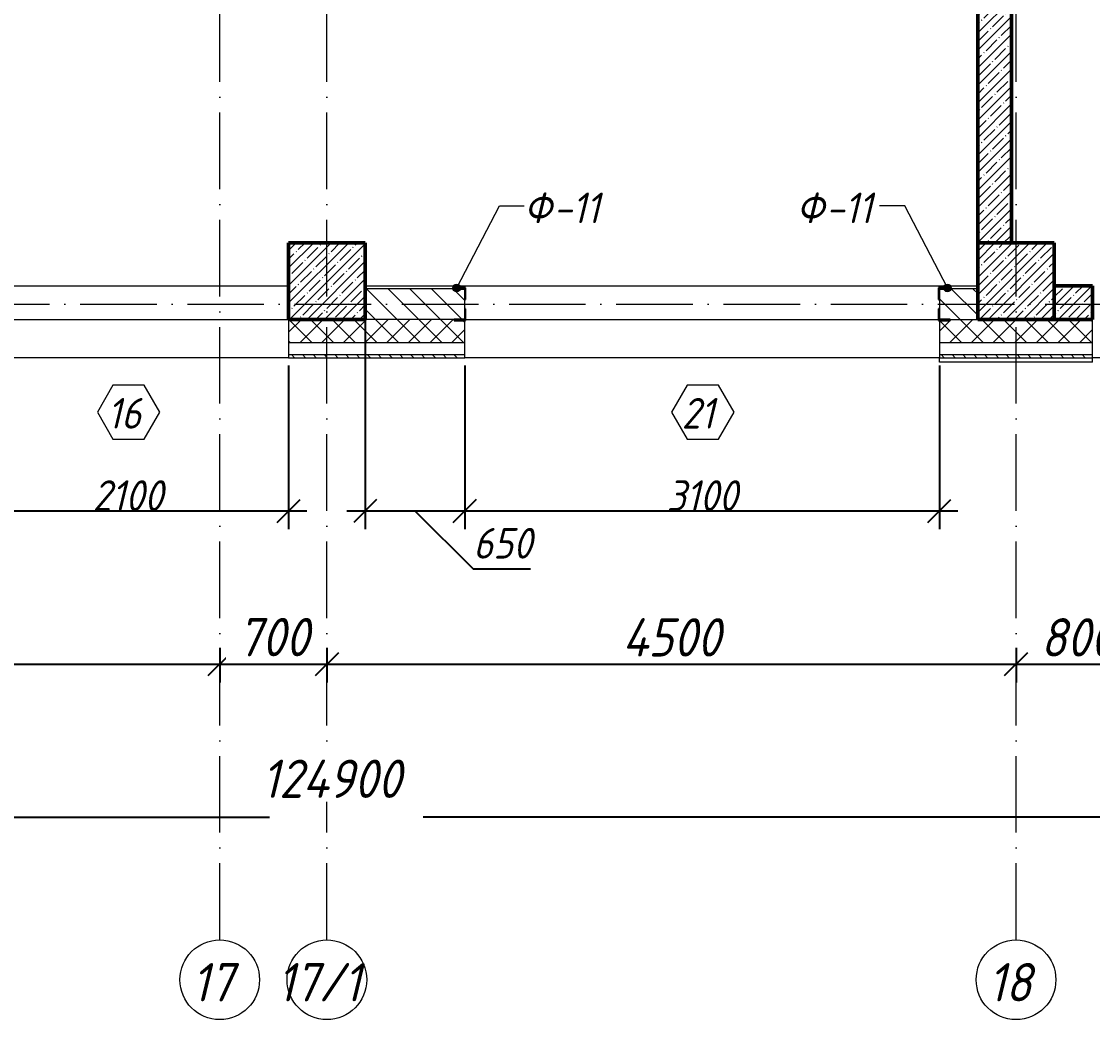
# Model space of a CAD drawing. Header units: millimetres. Extents: x -6064 to 178764, y -5836 to 29924.
# Drawn here: x 59165 to 66160, y -4670 to 1845 of the extents above; entities that cross this region are included whole.
import ezdxf

# ---------------------------------------------------------------- set-up
doc = ezdxf.new("R2010")
doc.units = ezdxf.units.MM
doc.linetypes.add('50_200_ШТРИХ_1Т_ш5_п1_п1_', pattern=[700, 500, -100, 0, -100])
doc.layers.add('A-ANNO-DIMS', color=7, linetype='Continuous')
for name, color, linetype, lineweight in [('A-GENM-1', 7, 'Continuous', 25), ('A-GENM-IDEN', 7, 'Continuous', 9), ('A-GLAZ-IDEN', 7, 'Continuous', 9), ('A-WALL-3', 7, 'Continuous', 50), ('A-WALL-4', 7, 'Continuous', 9), ('A-WALL-FNSH-1', 7, 'Continuous', 9), ('A-WALL-PATT-1', 7, 'Continuous', 5), ('I-WALL', 7, 'Continuous', 5), ('S-COLS-1', 7, 'Continuous', 5), ('S-COLS-2', 7, 'Continuous', 50), ('Оси', 7, 'Continuous', 9), ('Оси-1', 7, '50_200_ШТРИХ_1Т_ш5_п1_п1_', 9)]:
    doc.layers.add(name, color=color, linetype=linetype, lineweight=lineweight)
doc.layers.add('A-WALL-1', color=7, linetype='Continuous', lineweight=13, true_color=0xce0000)
doc.layers.add('A-WALL-PATT-2', color=7, linetype='Continuous', lineweight=5, true_color=0xce0000)
doc.styles.add('ISOCPEUR_I', font='isocpeui.ttf', dxfattribs={"width": 0.9, "height": 250})
doc.styles.add('ISOCPEUR_I_2', font='isocpeui.ttf', dxfattribs={"width": 0.9, "height": 200})
doc.dimstyles.new('ISO-2_0_0_9К_СРЕДНИЙ', dxfattribs={"dimscale": 304.8, "dimtxt": 199.196235, "dimasz": 0.492126, "dimexe": 0.393701, "dimexo": 0, "dimgap": 0, "dimtad": 1, "dimdec": 0, "dimzin": 0, "dimdsep": 46, "dimtxsty": 'ISOCPEUR_I_2', "dimblk1": 'OBLIQUE', "dimblk2": 'OBLIQUE', "dimsah": 1, "dimcen": 0.09, "dimdle": 0.393701, "dimazin": 0, "dimtfac": 1, "dimtdec": 4, "dimtix": 1, "dimtmove": 1, "dimatfit": 3, "dimfxl": 1, "dimtvp": 1, "dimtolj": 1, "dimtzin": 0, "dimarcsym": 2})
doc.dimstyles.new('ISO-2_0_0_9К_СРЕДНИЙ_2', dxfattribs={"dimscale": 304.8, "dimtxt": 199.196235, "dimasz": 0.492126, "dimexe": 0.393701, "dimexo": 0, "dimgap": 0, "dimtad": 1, "dimdec": 0, "dimzin": 0, "dimdsep": 46, "dimtxsty": 'ISOCPEUR_I_2', "dimblk1": 'OBLIQUE', "dimblk2": 'OBLIQUE', "dimsah": 1, "dimcen": 0.09, "dimdle": 0.393701, "dimazin": 0, "dimtfac": 1, "dimtdec": 4, "dimtix": 1, "dimtmove": 0, "dimatfit": 3, "dimfxl": 1, "dimtvp": 1, "dimtolj": 1, "dimtzin": 0, "dimarcsym": 2})
doc.dimstyles.new('ISO-2_5_0_9К_БОЛЬШОЙ__с_подложкой_', dxfattribs={"dimscale": 304.8, "dimtxt": 248.995294, "dimasz": 0.492126, "dimexe": 0.393701, "dimexo": 0, "dimgap": 0.164042, "dimtad": 1, "dimdec": 0, "dimzin": 0, "dimdsep": 46, "dimtxsty": 'ISOCPEUR_I', "dimblk1": 'OBLIQUE', "dimblk2": 'OBLIQUE', "dimsah": 1, "dimcen": 0.09, "dimdle": 0.393701, "dimazin": 0, "dimtfac": 1, "dimtdec": 4, "dimtix": 1, "dimtmove": 0, "dimatfit": 3, "dimfxl": 1, "dimtvp": 1, "dimtfill": 1, "dimtolj": 1, "dimtzin": 0, "dimarcsym": 2})
doc.dimstyles.new('ISO-2_5_0_9К_БОЛЬШОЙ__с_подложкой__2', dxfattribs={"dimscale": 304.8, "dimtxt": 248.995294, "dimasz": 0.492126, "dimexe": 0.393701, "dimexo": 0, "dimgap": 0.164042, "dimtad": 1, "dimdec": 0, "dimzin": 0, "dimdsep": 46, "dimtxsty": 'ISOCPEUR_I', "dimblk1": 'OBLIQUE', "dimblk2": 'OBLIQUE', "dimsah": 1, "dimcen": 0.09, "dimdle": 0.393701, "dimazin": 0, "dimtfac": 1, "dimtdec": 4, "dimtix": 1, "dimtmove": 2, "dimatfit": 3, "dimfxl": 1, "dimtvp": 1, "dimtfill": 1, "dimtolj": 1, "dimtzin": 0, "dimarcsym": 2})
pattern_1 = [(45, (0, 0), (-57.02463, 57.02463), []), (45, (57.025, 0), (-57.02463, 57.02463), [100.806, -20.161, 3.353, -16.808])]
pattern_2 = [(135, (0, 0), (-35.35534, -35.35534), [])]
pattern_3 = [(45, (0, 0), (-70.71068, 70.71068), []), (135, (0, 0), (-70.71068, -70.71068), [])]

# ---------------------------------------------------------------- blocks, each defined once
blk = doc.blocks.new('Фахверк_СКБ_Уголок - Ф-11_200х2500 h-28441216-АР1_1_Кладочный план 2 этажа')
at = {"layer": 'A-GENM-1'}
for p, q in [((200, 156), (125, 156)), ((125, 156), (125, 81)), ((131, 81), (131, 150)), ((131, 150), (200, 150)), ((200, 150), (200, 156)), ((125, 81), (131, 81)), ((131, 19), (125, 19)), ((125, 19), (125, -56)), ((131, -50), (131, 19)), ((125, -56), (200, -56)), ((200, -50), (131, -50)), ((200, -56), (200, -50))]:
    blk.add_line(p, q, dxfattribs=at)
blk = doc.blocks.new('Ось сетки - Круг_Ø6_00__ISO-2_5_0_9K_ кружки поменьше-23056867-АР1_1_Кладочный план 2 этажа')
at = {"layer": 'Оси'}
blk.add_circle((0, 0), 2.6, dxfattribs=at)
blk = doc.blocks.new('_Oblique')
at = {"color": 0, "linetype": 'ByBlock', "lineweight": -2}
blk.add_line((-0.5, -0.5), (0.5, 0.5), dxfattribs=at)
blk = doc.blocks.new('DIMBLOCK92-АР1_1_Кладочный план 2 этажа')
at = {"layer": 'A-ANNO-DIMS', "color": 0, "lineweight": -2, "transparency": 16777216}
for p, q in [((58810, -400), (58810, -1470)), ((60910, -400), (60910, -1470)), ((58690, -1350), (61030, -1350))]:
    blk.add_line(p, q, dxfattribs=at)
at = {"layer": 'Defpoints', "color": 0, "transparency": 16777216}
for p in [(58810, -400), (60910, -400), (60910, -1350)]:
    blk.add_point(p, dxfattribs=at)
at = {"layer": 'A-ANNO-DIMS', "color": 0, "lineweight": -2, "transparency": 16777216, "xscale": 150, "yscale": 150, "zscale": 150, "rotation": 180}
blk.add_blockref('_Oblique', (58810, -1350), dxfattribs=at)
at = {"layer": 'A-ANNO-DIMS', "color": 0, "lineweight": -2, "transparency": 16777216, "xscale": 150, "yscale": 150, "zscale": 150}
blk.add_blockref('_Oblique', (60910, -1350), dxfattribs=at)
at = {"layer": 'A-ANNO-DIMS', "color": 0, "transparency": 16777216, "insert": (59860, -1250), "char_height": 200, "width": 560.814, "attachment_point": 5, "style": 'ISOCPEUR_I_2'}
blk.add_mtext('\\A1;2100', dxfattribs=at)
blk = doc.blocks.new('DIMBLOCK93-АР1_1_Кладочный план 2 этажа')
at = {"layer": 'A-ANNO-DIMS', "color": 0, "lineweight": -2, "transparency": 16777216}
for p, q in [((61410, -100), (61410, -1470)), ((62060, -400), (62060, -1470)), ((61290, -1350), (62180, -1350)), ((61735, -1350), (62115, -1727.5)), ((62115, -1727.5), (62489.1, -1727.5))]:
    blk.add_line(p, q, dxfattribs=at)
at = {"layer": 'Defpoints', "color": 0, "transparency": 16777216}
for p in [(61410, -100), (62060, -400), (62060, -1350)]:
    blk.add_point(p, dxfattribs=at)
at = {"layer": 'A-ANNO-DIMS', "color": 0, "lineweight": -2, "transparency": 16777216, "xscale": 150, "yscale": 150, "zscale": 150, "rotation": 180}
blk.add_blockref('_Oblique', (61410, -1350), dxfattribs=at)
at = {"layer": 'A-ANNO-DIMS', "color": 0, "lineweight": -2, "transparency": 16777216, "xscale": 150, "yscale": 150, "zscale": 150}
blk.add_blockref('_Oblique', (62060, -1350), dxfattribs=at)
at = {"layer": 'A-ANNO-DIMS', "color": 0, "transparency": 16777216, "insert": (62115, -1460.9), "char_height": 200, "width": 455.087, "attachment_point": 1, "line_spacing_factor": 1.149209, "style": 'ISOCPEUR_I_2'}
blk.add_mtext('\\A1;650', dxfattribs=at)
blk = doc.blocks.new('DIMBLOCK94-АР1_1_Кладочный план 2 этажа')
at = {"layer": 'A-ANNO-DIMS', "color": 0, "lineweight": -2, "transparency": 16777216}
for p, q in [((62060, -400), (62060, -1470)), ((65160, -400), (65160, -1470)), ((61940, -1350), (65280, -1350))]:
    blk.add_line(p, q, dxfattribs=at)
at = {"layer": 'Defpoints', "color": 0, "transparency": 16777216}
for p in [(62060, -400), (65160, -400), (65160, -1350)]:
    blk.add_point(p, dxfattribs=at)
at = {"layer": 'A-ANNO-DIMS', "color": 0, "lineweight": -2, "transparency": 16777216, "xscale": 150, "yscale": 150, "zscale": 150, "rotation": 180}
blk.add_blockref('_Oblique', (62060, -1350), dxfattribs=at)
at = {"layer": 'A-ANNO-DIMS', "color": 0, "lineweight": -2, "transparency": 16777216, "xscale": 150, "yscale": 150, "zscale": 150}
blk.add_blockref('_Oblique', (65160, -1350), dxfattribs=at)
at = {"layer": 'A-ANNO-DIMS', "color": 0, "transparency": 16777216, "insert": (63610, -1250), "char_height": 200, "width": 560.814, "attachment_point": 5, "style": 'ISOCPEUR_I_2'}
blk.add_mtext('\\A1;3100', dxfattribs=at)
blk = doc.blocks.new('DIMBLOCK147-АР1_1_Кладочный план 2 этажа')
at = {"layer": 'A-ANNO-DIMS', "color": 0, "lineweight": -2, "transparency": 16777216}
for p, q in [((56660, -2244.1), (56660, -2470.2)), ((60460, -2244.1), (60460, -2470.2)), ((56540, -2350.2), (60580, -2350.2))]:
    blk.add_line(p, q, dxfattribs=at)
at = {"layer": 'Defpoints', "color": 0, "transparency": 16777216}
for p in [(56660, -2244.1), (60460, -2244.1), (60460, -2350.2)]:
    blk.add_point(p, dxfattribs=at)
at = {"layer": 'A-ANNO-DIMS', "color": 0, "lineweight": -2, "transparency": 16777216, "xscale": 150, "yscale": 150, "zscale": 150, "rotation": 180}
blk.add_blockref('_Oblique', (56660, -2350.2), dxfattribs=at)
at = {"layer": 'A-ANNO-DIMS', "color": 0, "lineweight": -2, "transparency": 16777216, "xscale": 150, "yscale": 150, "zscale": 150}
blk.add_blockref('_Oblique', (60460, -2350.2), dxfattribs=at)
at = {"layer": 'A-ANNO-DIMS', "color": 0, "transparency": 16777216, "insert": (58560, -2175.2), "char_height": 250, "width": 758.478, "attachment_point": 5, "style": 'ISOCPEUR_I', "bg_fill": 3, "box_fill_scale": 1.1, "bg_fill_color": 256, "bg_fill_true_color": 13158600, "bg_fill_transparency": 0}
blk.add_mtext('\\A1;3800', dxfattribs=at)
blk = doc.blocks.new('DIMBLOCK148-АР1_1_Кладочный план 2 этажа')
at = {"layer": 'A-ANNO-DIMS', "color": 0, "lineweight": -2, "transparency": 16777216}
for p, q in [((60460, -2244.1), (60460, -2470.2)), ((61160, -2244.1), (61160, -2470.2)), ((60340, -2350.2), (61280, -2350.2))]:
    blk.add_line(p, q, dxfattribs=at)
at = {"layer": 'Defpoints', "color": 0, "transparency": 16777216}
for p in [(60460, -2244.1), (61160, -2244.1), (61160, -2350.2)]:
    blk.add_point(p, dxfattribs=at)
at = {"layer": 'A-ANNO-DIMS', "color": 0, "lineweight": -2, "transparency": 16777216, "xscale": 150, "yscale": 150, "zscale": 150, "rotation": 180}
blk.add_blockref('_Oblique', (60460, -2350.2), dxfattribs=at)
at = {"layer": 'A-ANNO-DIMS', "color": 0, "lineweight": -2, "transparency": 16777216, "xscale": 150, "yscale": 150, "zscale": 150}
blk.add_blockref('_Oblique', (61160, -2350.2), dxfattribs=at)
at = {"layer": 'A-ANNO-DIMS', "color": 0, "transparency": 16777216, "insert": (60810, -2173.6), "char_height": 250, "width": 568.858, "attachment_point": 5, "style": 'ISOCPEUR_I', "bg_fill": 3, "box_fill_scale": 1.1, "bg_fill_color": 256, "bg_fill_true_color": 13158600, "bg_fill_transparency": 0}
blk.add_mtext('\\A1;700', dxfattribs=at)
blk = doc.blocks.new('DIMBLOCK149-АР1_1_Кладочный план 2 этажа')
at = {"layer": 'A-ANNO-DIMS', "color": 0, "lineweight": -2, "transparency": 16777216}
for p, q in [((61160, -2244.1), (61160, -2470.2)), ((65660, -2244.1), (65660, -2470.2)), ((61040, -2350.2), (65780, -2350.2))]:
    blk.add_line(p, q, dxfattribs=at)
at = {"layer": 'Defpoints', "color": 0, "transparency": 16777216}
for p in [(61160, -2244.1), (65660, -2244.1), (65660, -2350.2)]:
    blk.add_point(p, dxfattribs=at)
at = {"layer": 'A-ANNO-DIMS', "color": 0, "lineweight": -2, "transparency": 16777216, "xscale": 150, "yscale": 150, "zscale": 150, "rotation": 180}
blk.add_blockref('_Oblique', (61160, -2350.2), dxfattribs=at)
at = {"layer": 'A-ANNO-DIMS', "color": 0, "lineweight": -2, "transparency": 16777216, "xscale": 150, "yscale": 150, "zscale": 150}
blk.add_blockref('_Oblique', (65660, -2350.2), dxfattribs=at)
at = {"layer": 'A-ANNO-DIMS', "color": 0, "transparency": 16777216, "insert": (63410, -2175.2), "char_height": 250, "width": 781.462, "attachment_point": 5, "style": 'ISOCPEUR_I', "bg_fill": 3, "box_fill_scale": 1.1, "bg_fill_color": 256, "bg_fill_true_color": 13158600, "bg_fill_transparency": 0}
blk.add_mtext('\\A1;4500', dxfattribs=at)
blk = doc.blocks.new('DIMBLOCK150-АР1_1_Кладочный план 2 этажа')
at = {"layer": 'A-ANNO-DIMS', "color": 0, "lineweight": -2, "transparency": 16777216}
for p, q in [((65660, -2244.1), (65660, -2470.2)), ((66460, -2244.1), (66460, -2470.2)), ((65540, -2350.2), (66580, -2350.2))]:
    blk.add_line(p, q, dxfattribs=at)
at = {"layer": 'Defpoints', "color": 0, "transparency": 16777216}
for p in [(65660, -2244.1), (66460, -2244.1), (66460, -2350.2)]:
    blk.add_point(p, dxfattribs=at)
at = {"layer": 'A-ANNO-DIMS', "color": 0, "lineweight": -2, "transparency": 16777216, "xscale": 150, "yscale": 150, "zscale": 150, "rotation": 180}
blk.add_blockref('_Oblique', (65660, -2350.2), dxfattribs=at)
at = {"layer": 'A-ANNO-DIMS', "color": 0, "lineweight": -2, "transparency": 16777216, "xscale": 150, "yscale": 150, "zscale": 150}
blk.add_blockref('_Oblique', (66460, -2350.2), dxfattribs=at)
at = {"layer": 'A-ANNO-DIMS', "color": 0, "transparency": 16777216, "insert": (66060, -2175.2), "char_height": 250, "width": 568.858, "attachment_point": 5, "style": 'ISOCPEUR_I', "bg_fill": 3, "box_fill_scale": 1.1, "bg_fill_color": 256, "bg_fill_true_color": 13158600, "bg_fill_transparency": 0}
blk.add_mtext('\\A1;800', dxfattribs=at)
blk = doc.blocks.new('DIMBLOCK169-АР1_1_Кладочный план 2 этажа')
at = {"layer": 'A-ANNO-DIMS', "color": 0, "lineweight": -2, "transparency": 16777216}
for p, q in [((110, -3243.8), (110, -3469.8)), ((125010, -3243.8), (125010, -3469.8)), ((-10, -3349.8), (60785.8, -3349.8)), ((125130, -3349.8), (61788, -3349.8))]:
    blk.add_line(p, q, dxfattribs=at)
at = {"layer": 'Defpoints', "color": 0, "transparency": 16777216}
for p in [(110, -3243.8), (125010, -3243.8), (125010, -3349.8)]:
    blk.add_point(p, dxfattribs=at)
at = {"layer": 'A-ANNO-DIMS', "color": 0, "lineweight": -2, "transparency": 16777216, "xscale": 150, "yscale": 150, "zscale": 150, "rotation": 180}
blk.add_blockref('_Oblique', (110, -3349.8), dxfattribs=at)
at = {"layer": 'A-ANNO-DIMS', "color": 0, "lineweight": -2, "transparency": 16777216, "xscale": 150, "yscale": 150, "zscale": 150}
blk.add_blockref('_Oblique', (125010, -3349.8), dxfattribs=at)
at = {"layer": 'A-ANNO-DIMS', "color": 0, "transparency": 16777216, "insert": (60735.3, -2973.2), "char_height": 250, "width": 1103.241, "attachment_point": 1, "line_spacing_factor": 1.149209, "style": 'ISOCPEUR_I', "bg_fill": 3, "box_fill_scale": 1.1, "bg_fill_color": 256, "bg_fill_true_color": 13158600, "bg_fill_transparency": 0}
blk.add_mtext('\\A1;124900', dxfattribs=at)
blk = doc.blocks.new('AAR_СКБ_Марка_Окна_Перемычка и проем - Марка проема-25443838-АР1_1_Кладочный план 2 этажа')
at = {"layer": 'A-GLAZ-IDEN'}
for p, q in [((-0.968, -0.984), (-1.986, -2.747)), ((1.067, -0.984), (-0.968, -0.984)), ((2.085, -2.747), (1.067, -0.984)), ((-1.986, -2.747), (-0.968, -4.509)), ((1.067, -4.509), (2.085, -2.747)), ((-0.968, -4.509), (1.067, -4.509))]:
    blk.add_line(p, q, dxfattribs=at)

msp = doc.modelspace()

# ---------------------------------------------------------------- hatches: boundary and pattern name
at = {"layer": 'A-GENM-IDEN'}
h = msp.add_hatch(color=256, dxfattribs=at)
edge = h.paths.add_edge_path(flags=0)
edge.add_arc((62007.7, 106), 25, 0, 360)
h = msp.add_hatch(color=256, dxfattribs=at)
edge = h.paths.add_edge_path(flags=0)
edge.add_arc((65212.3, 106), 25, 0, 360)
at = {"layer": 'A-WALL-PATT-1'}
h = msp.add_hatch(dxfattribs=at)
h.set_pattern_fill('FP_7', color=256, style=0, pattern_type=2)
h.set_pattern_definition(pattern_1)
h.paths.add_polyline_path([(65630, 400), (65630, 7400), (65410, 7400), (65410, 400)], flags=0)
h = msp.add_hatch(dxfattribs=at)
h.set_pattern_fill('FP_7', color=256, style=0, pattern_type=2)
h.set_pattern_definition(pattern_1)
h.paths.add_polyline_path([(67060, -100), (70660, -100), (70660, 120), (67060, 120), (67060, 110.9)], flags=0)
h.paths.add_polyline_path([(66160, -100), (66160, 120), (65910, 120), (65910, -100)], flags=0)
h.paths.add_polyline_path([(71560, -100), (71860, -100), (71860, 120), (71560, 120), (71560, 110.9)], flags=0)
h = msp.add_hatch(dxfattribs=at)
h.set_pattern_fill('FP_11', color=256, style=0, pattern_type=2)
h.set_pattern_definition(pattern_3)
h.paths.add_polyline_path([(71560, -250), (75700, -250), (75700, -100), (71560, -100)], flags=0)
h.paths.add_polyline_path([(68852.3, -250), (70660, -250), (70660, -100), (67060, -100), (67060, -250)], flags=0)
h.paths.add_polyline_path([(56410, -250), (57160, -250), (57159.5, -106), (57091, -106), (57091, -100), (56410, -100)], flags=0)
h.paths.add_polyline_path([(60910, -250), (62060, -250), (62059.5, -106), (61991, -106), (61991, -100), (60910, -100), (60910, -106)], flags=0)
h.paths.add_polyline_path([(53297, -250), (53310, -250), (53309.5, -106), (53241, -106), (53241, -100), (51910, -100), (51910, -250), (53241, -250)], flags=0)
h.paths.add_polyline_path([(24830, -250), (26409.7, -250), (26409.2, -106), (26340.7, -106), (26340.7, -100), (24899, -100), (24899, -106), (24830, -106)], flags=0)
h.paths.add_polyline_path([(34839, -250), (35890, -250), (35889.5, -106), (35821, -106), (35821, -100), (34839, -100), (34839, -106), (34770, -106), (34770, -250)], flags=0)
h.paths.add_polyline_path([(43660, -250), (43659.5, -106), (43591, -106), (43591, -100), (42729, -100), (42729, -106), (42660, -106), (42660, -250), (42729, -250)], flags=0)
h.paths.add_polyline_path([(22661, -250), (22730, -250), (22729.5, -106), (22661, -106), (22661, -100), (21679, -100), (21679, -106), (21610, -106), (21610, -250)], flags=0)
h.paths.add_polyline_path([(17260, -250), (17260, -100), (16179, -100), (16179, -106), (16110, -106), (16110, -250), (16755.3, -250)], flags=0)
h.paths.add_polyline_path([(3730, -250), (3730, -100), (-260, -100), (-260, -250)], flags=0)
h.paths.add_polyline_path([(8260, -250), (8260, -100), (7549, -100), (7549, -106), (7480, -106), (7480, -250), (7660, -250)], flags=0)
h = msp.add_hatch(dxfattribs=at)
h.set_pattern_fill('FP_11', color=256, style=0, pattern_type=2)
h.set_pattern_definition(pattern_3)
h.paths.add_polyline_path([(58810, -250), (58809.5, -106), (58741, -106), (58741, -100), (58129, -100), (58129, -106), (58060, -106), (58060, -250), (58126.5, -250)], flags=0)
h.paths.add_polyline_path([(65787.8, -250), (66160, -250), (66160, -100), (65229, -100), (65229, -106), (65160, -106), (65160, -250)], flags=0)
h.paths.add_polyline_path([(33801, -250), (33870, -250), (33870, -106), (33801, -106), (33801, -100), (33010, -100), (33010, -250), (33610.2, -250)], flags=0)
h.paths.add_polyline_path([(44560, -250), (45310, -250), (45309.5, -106), (45241, -106), (45241, -100), (44629, -100), (44629, -106), (44560, -106)], flags=0)
h.paths.add_polyline_path([(18741, -250), (18810, -250), (18809.5, -106), (18741, -106), (18741, -100), (18229, -100), (18229, -106), (18160, -106), (18160, -250), (18229, -250)], flags=0)
h.paths.add_polyline_path([(5380, -250), (5379.5, -106), (5311, -106), (5311, -100), (4699, -100), (4699, -106), (4630, -106), (4630, -250), (5311, -250)], flags=0)
h = msp.add_hatch(dxfattribs=at)
h.set_pattern_fill('FP_23', color=256, style=0, pattern_type=2)
h.set_pattern_definition(pattern_2)
h.paths.add_polyline_path([(75850, -350), (75930, -350), (75930, -330), (71560, -330), (71560, -350), (75700, -350)], flags=0)
h.paths.add_polyline_path([(70660, -350), (70660, -330), (67060, -330), (67060, -350), (68852.3, -350)], flags=0)
h.paths.add_polyline_path([(62060, -350), (62060, -330), (60910, -330), (60910, -350)], flags=0)
h.paths.add_polyline_path([(56594.2, -350), (57160, -350), (57160, -330), (56410, -330), (56410, -350)], flags=0)
h.paths.add_polyline_path([(51910, -350), (53310, -350), (53310, -330), (51910, -330)], flags=0)
h.paths.add_polyline_path([(34770, -350), (35890, -350), (35890, -330), (34770, -330)], flags=0)
h.paths.add_polyline_path([(42660, -350), (43660, -350), (43660, -330), (42660, -330)], flags=0)
h.paths.add_polyline_path([(26409.7, -350), (26409.7, -330), (24830, -330), (24830, -350)], flags=0)
h.paths.add_polyline_path([(16755.3, -350), (17260, -350), (17260, -330), (16110, -330), (16110, -350)], flags=0)
h.paths.add_polyline_path([(7480, -350), (8260, -350), (8260, -330), (7480, -330)], flags=0)
h.paths.add_polyline_path([(22730, -350), (22730, -330), (21610, -330), (21610, -350)], flags=0)
h.paths.add_polyline_path([(3730, -350), (3730, -330), (-360, -330), (-360, -350)], flags=0)
h = msp.add_hatch(dxfattribs=at)
h.set_pattern_fill('FP_23', color=256, style=0, pattern_type=2)
h.set_pattern_definition(pattern_2)
h.paths.add_polyline_path([(65787.8, -350), (66160, -350), (66160, -330), (65160, -330), (65160, -350)], flags=0)
h.paths.add_polyline_path([(58126.5, -350), (58810, -350), (58810, -330), (58060, -330), (58060, -350)], flags=0)
h.paths.add_polyline_path([(45310, -350), (45310, -330), (44560, -330), (44560, -350)], flags=0)
h.paths.add_polyline_path([(33870, -350), (33870, -330), (33010, -330), (33010, -350), (33610.2, -350)], flags=0)
h.paths.add_polyline_path([(4630, -350), (5380, -350), (5380, -330), (4630, -330)], flags=0)
h.paths.add_polyline_path([(18810, -350), (18810, -330), (18160, -330), (18160, -350)], flags=0)
at = {"layer": 'A-WALL-PATT-2'}
h = msp.add_hatch(dxfattribs=at)
h.set_pattern_fill('FP_22', color=256, style=0, pattern_type=2)
h.set_pattern_definition([(135, (0, 0), (-70.71068, -70.71068), [])])
h.paths.add_polyline_path([(65410, -100), (65410, 100), (65160, 100), (65160, -100), (65229, -100)], flags=0)
h.paths.add_polyline_path([(62060, -100), (62060, 100), (61410, 100), (61410, -100), (61991, -100)], flags=0)
at = {"layer": 'S-COLS-1'}
h = msp.add_hatch(dxfattribs=at)
h.set_pattern_fill('FP_7', color=256, style=0, pattern_type=2)
h.set_pattern_definition(pattern_1)
h.paths.add_polyline_path([(61410, -100), (61410, 400), (60910, 400), (60910, -100)], flags=0)
h = msp.add_hatch(dxfattribs=at)
h.set_pattern_fill('FP_7', color=256, style=0, pattern_type=2)
h.set_pattern_definition(pattern_1)
h.paths.add_polyline_path([(65910, -100), (65910, 400), (65410, 400), (65410, -100), (65787.8, -100)], flags=0)

# ---------------------------------------------------------------- linework, layer by layer
at = {"layer": 'A-GENM-IDEN'}
for p, q in [((62007.7, 106), (62287.4, 640.8)), ((62287.4, 640.8), (62447.7, 640.8)), ((64933.2, 640.8), (64769.3, 640.8)), ((65212.3, 106), (64933.2, 640.8))]:
    msp.add_line(p, q, dxfattribs=at)
for centre in [(62007.7, 106), (65212.3, 106)]:
    msp.add_circle(centre, 25, dxfattribs=at)
at = {"layer": 'A-WALL-1'}
for p, q in [((61991, 100), (61410, 100)), ((61410, 100), (61410, -100)), ((65410, 100), (65229, 100)), ((65410, -100), (65410, 100)), ((62060, -31), (62060, 31)), ((65160, 31), (65160, -31)), ((65229, -100), (65410, -100))]:
    msp.add_line(p, q, dxfattribs=at)
at = {"layer": 'A-WALL-3'}
for p, q in [((65630, 400), (65630, 7400)), ((65410, 7070), (65410, 400)), ((65410, 400), (65630, 400)), ((66160, 120), (65910, 120)), ((65910, 120), (65910, -100)), ((66160, -100), (66160, 120)), ((65910, -100), (66160, -100))]:
    msp.add_line(p, q, dxfattribs=at)
at = {"layer": 'A-WALL-4'}
for p, q in [((58816, -100), (60910, -100)), ((61991, -100), (60910, -100)), ((60910, -100), (60910, -330)), ((62060, -330), (62060, -106)), ((62066, -100), (65154, -100)), ((65160, -106), (65160, -330)), ((65910, -100), (65410, -100)), ((66160, -330), (66160, -100)), ((60910, -250), (62060, -250)), ((65160, -250), (66160, -250)), ((60910, -330), (62060, -330)), ((65160, -330), (66160, -330)), ((60910, -350), (58810, -350)), ((65160, -350), (62060, -350)), ((67060, -350), (66160, -350))]:
    msp.add_line(p, q, dxfattribs=at)
at = {"layer": 'A-WALL-FNSH-1'}
for p, q in [((60910, -330), (60910, -350)), ((62060, -350), (62060, -330)), ((65160, -330), (65160, -350)), ((66160, -350), (66160, -330)), ((60910, -350), (62060, -350)), ((65160, -350), (66160, -350))]:
    msp.add_line(p, q, dxfattribs=at)
at = {"layer": 'I-WALL'}
for p, q in [((56910, 120), (60910, 120)), ((61410, 120), (65410, 120)), ((65160, -380), (65160, -350)), ((66160, -380), (65160, -380)), ((66160, -380), (66160, -350))]:
    msp.add_line(p, q, dxfattribs=at)
at = {"layer": 'S-COLS-2'}
for p, q in [((61410, 400), (60910, 400)), ((60910, 400), (60910, -100)), ((61410, -100), (61410, 400)), ((65910, 400), (65410, 400)), ((65410, 400), (65410, -100)), ((65910, -100), (65910, 400)), ((60910, -100), (61410, -100)), ((65410, -100), (65910, -100))]:
    msp.add_line(p, q, dxfattribs=at)
at = {"layer": 'Оси-1'}
for p, q in [((60460, -4150), (60460, 28636.9)), ((61160, -4150), (61160, 28636.9)), ((65660, -4150), (65660, 28636.9)), ((-4160, 0), (125951.6, 0))]:
    msp.add_line(p, q, dxfattribs=at)

# ---------------------------------------------------------------- block references
at = {"layer": 'A-GENM-1', "rotation": 180}
msp.add_blockref('Фахверк_СКБ_Уголок - Ф-11_200х2500 h-28441216-АР1_1_Кладочный план 2 этажа', (62191, 50), dxfattribs=at)
at = {"layer": 'A-GENM-1'}
msp.add_blockref('Фахверк_СКБ_Уголок - Ф-11_200х2500 h-28441216-АР1_1_Кладочный план 2 этажа', (65029, -50), dxfattribs=at)
at = {"layer": 'A-GLAZ-IDEN', "xscale": 99.99999999999993, "yscale": 99.99999999999993, "zscale": 99.99999999999993}
for p in [(59860, -430), (63610, -430)]:
    msp.add_blockref('AAR_СКБ_Марка_Окна_Перемычка и проем - Марка проема-25443838-АР1_1_Кладочный план 2 этажа', p, dxfattribs=at)
at = {"layer": 'Оси', "xscale": 99.99999999999993, "yscale": 99.99999999999993, "zscale": 99.99999999999993}
for p in [(60460, -4410), (61160, -4410), (65660, -4410)]:
    msp.add_blockref('Ось сетки - Круг_Ø6_00__ISO-2_5_0_9K_ кружки поменьше-23056867-АР1_1_Кладочный план 2 этажа', p, dxfattribs=at)

# ---------------------------------------------------------------- texts
at = {"layer": 'A-GENM-IDEN', "char_height": 200, "attachment_point": 1, "style": 'ISOCPEUR_I_2'}
for s, insert, width in [('\\fISOCPEUR|b0|i1|c204|p34|;\\W.9;Ф', (62447.7, 728.4), 230.886), ('-11', (62638.2, 728.4), 389.62), ('\\fISOCPEUR|b0|i1|c204|p34|;\\W.9;Ф', (64227, 728.4), 230.886), ('-11', (64417.5, 728.4), 389.62)]:
    msp.add_mtext(s, dxfattribs=dict(at, insert=insert, width=width))
at = {"layer": 'A-GLAZ-IDEN', "char_height": 200, "width": 274.177, "attachment_point": 1, "style": 'ISOCPEUR_I_2'}
for s, insert in [('16', (59726.1, -612.7)), ('21', (63476.1, -612.7))]:
    msp.add_mtext(s, dxfattribs=dict(at, insert=insert))
at = {"layer": 'Оси', "char_height": 250, "attachment_point": 1, "style": 'ISOCPEUR_I'}
for s, insert, width in [('17', (60278.9, -4301.2), 346.329), ('17/1', (60835.8, -4301.2), 692.658), ('18', (65478.9, -4301.2), 346.329)]:
    msp.add_mtext(s, dxfattribs=dict(at, insert=insert, width=width))

# ---------------------------------------------------------------- dimensions: what is measured, and where the dimension line sits
at = {"layer": 'A-ANNO-DIMS'}
dim = msp.add_linear_dim(base=(62060, -1350), p1=(61410, -100), p2=(62060, -400), dimstyle='ISO-2_0_0_9К_СРЕДНИЙ', override={"dimpost": '<>', "dimfxl": 715.891054}, dxfattribs=at)
dim.commit()
dim.dimension.update_dxf_attribs({"geometry": 'DIMBLOCK93-АР1_1_Кладочный план 2 этажа', "text_midpoint": (62115, -1727.5), "dimtype": 160})
for base, p1, p2, override, picture, middle in [((60910, -1350), (58810, -400), (60910, -400), {"dimpost": '<>', "dimfxl": 2100}, 'DIMBLOCK92-АР1_1_Кладочный план 2 этажа', (59860, -1250)), ((65160, -1350), (62060, -400), (65160, -400), {"dimpost": '<>', "dimfxl": 3100}, 'DIMBLOCK94-АР1_1_Кладочный план 2 этажа', (63610, -1250))]:
    dim = msp.add_linear_dim(base=base, p1=p1, p2=p2, dimstyle='ISO-2_0_0_9К_СРЕДНИЙ_2', override=override, dxfattribs=at)
    dim.commit()
    dim.dimension.update_dxf_attribs({"geometry": picture, "text_midpoint": middle})

# ---------------------------------------------------------------- next in the draw order: dimensions: what is measured, and where the dimension line sits
dim = msp.add_linear_dim(base=(60460, -2350.2), p1=(56660, -2244.1), p2=(60460, -2244.1), dimstyle='ISO-2_5_0_9К_БОЛЬШОЙ__с_подложкой_', override={"dimpost": '<>', "dimfxl": 3800}, dxfattribs=at)
dim.commit()
dim.dimension.update_dxf_attribs({"geometry": 'DIMBLOCK147-АР1_1_Кладочный план 2 этажа', "text_midpoint": (58560, -2175.2)})
dim = msp.add_linear_dim(base=(125010, -3349.8), p1=(110, -3243.8), p2=(125010, -3243.8), dimstyle='ISO-2_5_0_9К_БОЛЬШОЙ__с_подложкой__2', override={"dimpost": '<>', "dimfxl": 124899.999966}, dxfattribs=at)
dim.commit()
dim.dimension.update_dxf_attribs({"geometry": 'DIMBLOCK169-АР1_1_Кладочный план 2 этажа', "text_midpoint": (61286.9, -3139.9), "dimtype": 160})

# ---------------------------------------------------------------- next in the draw order: dimensions: what is measured, and where the dimension line sits
dim = msp.add_linear_dim(base=(61160, -2350.2), p1=(60460, -2244.1), p2=(61160, -2244.1), dimstyle='ISO-2_5_0_9К_БОЛЬШОЙ__с_подложкой_', override={"dimpost": '<>', "dimfxl": 700}, dxfattribs=at)
dim.commit()
dim.dimension.update_dxf_attribs({"geometry": 'DIMBLOCK148-АР1_1_Кладочный план 2 этажа', "text_midpoint": (60810, -2173.6)})

# ---------------------------------------------------------------- next in the draw order: dimensions: what is measured, and where the dimension line sits
dim = msp.add_linear_dim(base=(65660, -2350.2), p1=(61160, -2244.1), p2=(65660, -2244.1), dimstyle='ISO-2_5_0_9К_БОЛЬШОЙ__с_подложкой_', override={"dimpost": '<>', "dimfxl": 4500}, dxfattribs=at)
dim.commit()
dim.dimension.update_dxf_attribs({"geometry": 'DIMBLOCK149-АР1_1_Кладочный план 2 этажа', "text_midpoint": (63410, -2175.2)})

# ---------------------------------------------------------------- next in the draw order: dimensions: what is measured, and where the dimension line sits
dim = msp.add_linear_dim(base=(66460, -2350.2), p1=(65660, -2244.1), p2=(66460, -2244.1), dimstyle='ISO-2_5_0_9К_БОЛЬШОЙ__с_подложкой_', override={"dimpost": '<>', "dimfxl": 800}, dxfattribs=at)
dim.commit()
dim.dimension.update_dxf_attribs({"geometry": 'DIMBLOCK150-АР1_1_Кладочный план 2 этажа', "text_midpoint": (66060, -2175.2)})

doc.saveas('drawing.dxf')
